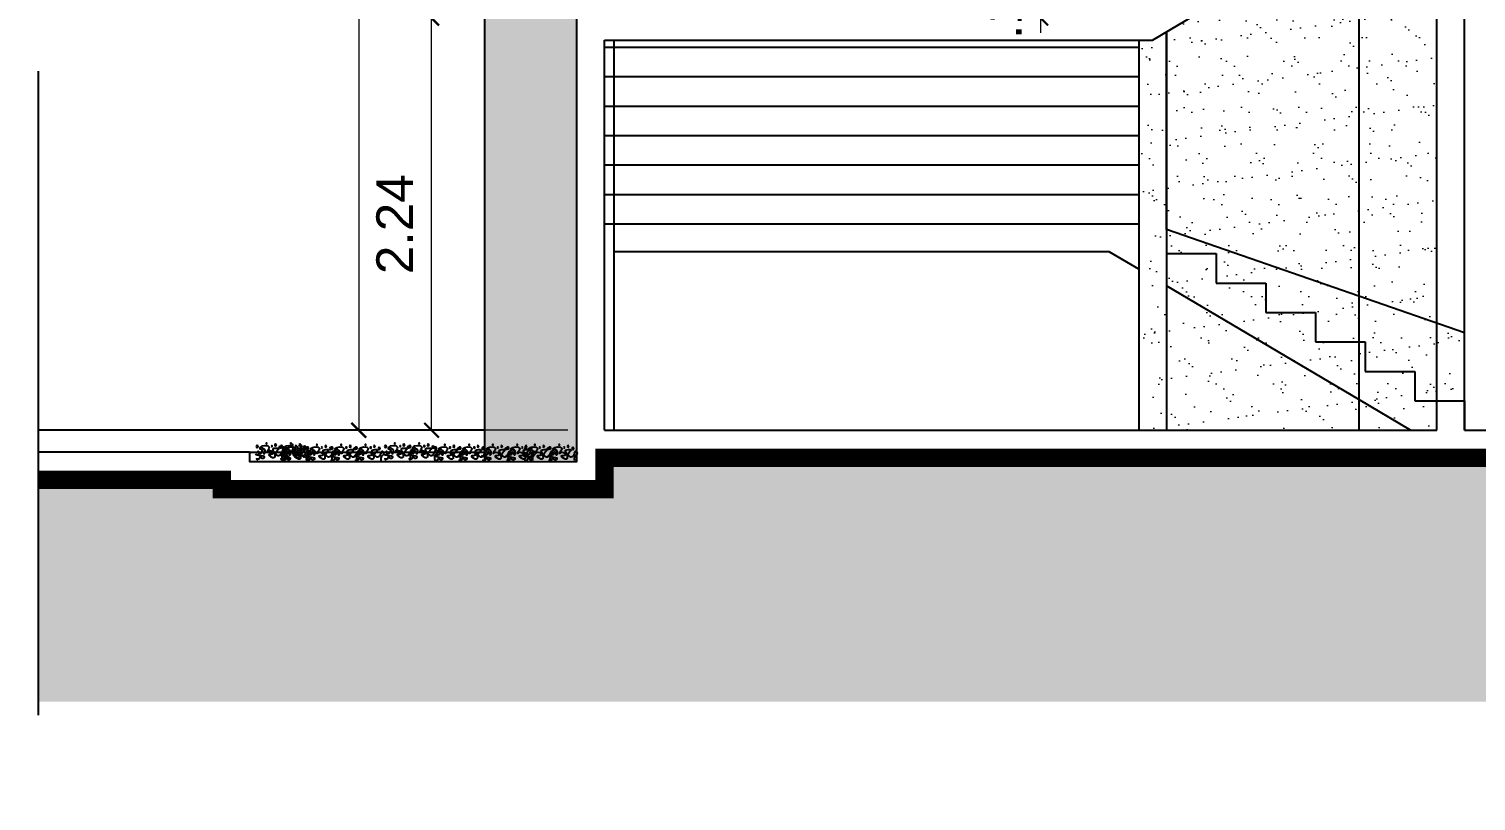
# Model space of a CAD drawing. Header units: metres. Extents: x 2440 to 5689, y 77 to 398.
# Drawn here: x 3365.37 to 3373.23, y 215.56 to 219.76 of the extents above; entities that cross this region are included whole.
import ezdxf

# ---------------------------------------------------------------- set-up
doc = ezdxf.new("R2010")
doc.units = ezdxf.units.M
doc.header["$LTSCALE"] = 7
doc.header["$MEASUREMENT"] = 0
doc.header["$PDMODE"] = 2
doc.linetypes.add('DASHDOT', pattern=[1, 0.5, -0.25, 0, -0.25])
doc.linetypes.add('DASHED', pattern=[0.75, 0.5, -0.25])
doc.layers.add('2prancha', color=4, linetype='Continuous', lineweight=18)
doc.layers.add('HACH', color=251, linetype='Continuous', lineweight=5)
for name, color, linetype in [('COTA 1 100', 2, 'Continuous'), ('PENA 0.15', 7, 'Continuous'), ('PENA 01', 1, 'Continuous'), ('PENA 02', 2, 'Continuous'), ('PENA 03', 3, 'Continuous'), ('PENA 06', 6, 'Continuous'), ('projeção', 7, 'DASHED'), ('VEG_PLANTAS', 94, 'Continuous')]:
    doc.layers.add(name, color=color, linetype=linetype)
doc.styles.add('Luana', font='arial.ttf')
doc.dimstyles.new('arial100', dxfattribs={"dimtxt": 0.2, "dimasz": 0.08, "dimexe": 0.1, "dimexo": 0.2, "dimgap": 0.1, "dimtad": 1, "dimzin": 4, "dimdsep": 46, "dimtxsty": 'Luana', "dimblk": 'ARCHTICK', "dimcen": 0, "dimclrd": 7, "dimclre": 7, "dimclrt": 256, "dimadec": 0, "dimazin": 0, "dimtfac": 1, "dimtix": 1, "dimtmove": 0, "dimatfit": 3, "dimldrblk": 'CLOSEDBLANK', "dimfxl": 0, "dimlwd": 5, "dimlwe": 5, "dimarcsym": 0})

# ---------------------------------------------------------------- blocks, each defined once
blk = doc.blocks.new('cacho6')
for centre, radius in [((-0.3253869985356631, 0.2837365421311855), 0.0155581419045886), ((-0.2553069579882532, 0.2603993304662548), 0.0103822299248157), ((-0.1592713517848807, 0.3096667754603004), 0.0082006619767601), ((0.0146309651204746, 0.2526202607059105), 0.0183358022910445), ((0.1277052912489012, 0.2837365421309226), 0.0155581419045886), ((0.197785331796311, 0.2603993304659902), 0.0103822299248157), ((0.2938209379996834, 0.3096667754600357), 0.0082006619767601), ((0.4677232549050388, 0.2526202607056458), 0.0183358022910445), ((-0.4162314897766209, 0.2422481668974825), 0.018353002582938), ((-0.0424712857318923, 0.2215039792806355), 0.0116054156875608), ((0.4106210040526719, 0.2215039792803708), 0.0116054156875608)]:
    blk.add_circle(centre, radius)
blk.add_arc((0.0368608000079434, 0.2422481668972178), 0.018353002582938, 202.9972204517854, 106.9767355820522)
for points, knots in [([(0, 0), (0.0168866115852637, 0.0129986778744744), (0.0487822139055965, 0.0389975826048446), (-0.0348721634708511, 0.0094002811660534), (-0.0423037393430548, 0.0945211168862947), (-0.0622960062190003, 0.0178862296488571), (-0.1764361591630603, 0.07331009418915), (-0.0405341420246117, 0.0710347041745649), (0.0784166213317121, 0.1167524509603481), (-0.0488515351239869, 0.0777765045061667), (0.0272239206148726, 0.2140740318109557), (-0.0667766707535122, 0.0680650442400808), (-0.0757106310377651, 0.2553915126321051), (-0.1038089232166186, 0.0707165699342998), (-0.1610390547265439, 0.2146285296095876), (0.0421737746973463, 0.2566836193728701), (-0.2970566023272596, 0.3037150450867507), (-0.125540831028971, 0.1125482674422749), (-0.2282824235411311, 0.2099274555710107), (-0.3212696669170469, 0.0939032807642519), (-0.1294788074087165, 0.1219606013547061), (-0.3501784961230925, -0.0046334894679667), (-0.3104480048872489, 0.1421474320336333), (-0.2526543876659986, 0.2297172060601529), (-0.4529463456651542, 0.2302710205234977), (-0.2719371325075599, 0.1279642726088586), (-0.4055539254846821, 0.0645002587488755), (-0.4478840796213321, 0.1295191552484312), (-0.4633377620424, 0.2183871557367745), (-0.5219578574532023, 0.1325064498414825), (-0.4277693066027127, 0.0909797677271431), (-0.4436301057888841, 0.0307177892529378), (-0.4530922897845642, 2.558e-13)], [0.0119653373187085, 0.0119653373187085, 0.0119653373187085, 0.0119653373187085, 0.0826093972063695, 0.1695586416530286, 0.2430435373258136, 0.2994075536037553, 0.4003944734615301, 0.5947086107148307, 0.690457771005494, 0.7856281890927757, 0.8915804121933081, 1.001822525838758, 1.123847518083621, 1.25155969898691, 1.356811214961988, 1.528140780572524, 1.78369963763388, 1.951889237564539, 2.052489614086571, 2.190103623799917, 2.31820733469182, 2.515510428153343, 2.701394114339793, 2.792269043503961, 2.948062415445121, 3.123128639304652, 3.249217463897882, 3.402203775967889, 3.477690971567545, 3.561629637085665, 3.701910996068317, 3.843182048075233, 3.843182048075233, 3.843182048075233, 3.843182048075233]), ([(0.4530922897845642, -2.647e-13), (0.4699789013698421, 0.0129986778742097), (0.5018745036901607, 0.0389975826045799), (0.4182201263137131, 0.0094002811657905), (0.4107885504415095, 0.0945211168860318), (0.3907962835655638, 0.0178862296485924), (0.2766561306215038, 0.0733100941888854), (0.4125581477599525, 0.0710347041743003), (0.5315089111162763, 0.1167524509600835), (0.4042407546605773, 0.07777650450590201), (0.4803162103994368, 0.2140740318106911), (0.3863156190310519, 0.0680650442398161), (0.3773816587467991, 0.2553915126318405), (0.3492833665679456, 0.0707165699340351), (0.2920532350580345, 0.2146285296093229), (0.4952660644819105, 0.2566836193726072), (0.1560356874573046, 0.3037150450864861), (0.3275514587555932, 0.112548267442012), (0.224809866243433, 0.209927455570746), (0.1318226228675172, 0.0939032807639873), (0.3236134823758476, 0.1219606013544414), (0.1029137936614717, -0.0046334894682314), (0.1426442848973153, 0.1421474320333687), (0.2004379021185656, 0.2297172060598882), (0.00014594411941, 0.230271020523233), (0.1811551572770185, 0.1279642726085939), (0.0475383642998821, 0.0645002587486108), (0.0052082101632323, 0.1295191552481665), (-0.0102454722578358, 0.2183871557365116), (-0.0502522251448454, 0.1597757161877062), (-0.0418230451557662, 0.1356404588979441), (-0.0368148217828122, 0.1280344641553253)], [0.0119653373187085, 0.0119653373187085, 0.0119653373187085, 0.0119653373187085, 0.0826093972063695, 0.1695586416530286, 0.2430435373258136, 0.2994075536037553, 0.4003944734615301, 0.5947086107148307, 0.690457771005494, 0.7856281890927757, 0.8915804121933081, 1.001822525838758, 1.123847518083621, 1.25155969898691, 1.356811214961988, 1.528140780572524, 1.78369963763388, 1.951889237564539, 2.052489614086571, 2.190103623799917, 2.31820733469182, 2.515510428153343, 2.701394114339793, 2.792269043503961, 2.948062415445121, 3.123128639304652, 3.249217463897882, 3.402203775967889, 3.477690971567545, 3.561629637085665, 3.606746477732273, 3.606746477732273, 3.606746477732273, 3.606746477732273]), ([(-0.0006372206962766, 0.0894061299759734), (0.0007318930238682, 0.0876653252858582), (0.0135092958937975, 0.0697082208195514), (0.0121825592891156, 0.0472412135392375), (0.0071939991802452, 0.0257806806731331)], [3.690803195293475, 3.690803195293475, 3.690803195293475, 3.690803195293475, 3.701910996068317, 3.803253898670838, 3.803253898670838, 3.803253898670838, 3.803253898670838])]:
    blk.add_open_spline(points, degree=3, knots=knots)
blk = doc.blocks.new('_ArchTick')
at = {"color": 0, "linetype": 'ByBlock', "const_width": 0.15}
blk.add_lwpolyline([(-0.5, -0.5), (0.5, 0.5)], dxfattribs=at)
blk = doc.blocks.new('*D16')
at = {"layer": 'COTA 1 100', "color": 7, "lineweight": 5}
for p, q in [((3370.866568308546, 219.9767909407446), (3370.866568308546, 220.0567909407446)), ((3371.240930921116, 219.9767909407446), (3370.766568308546, 219.9767909407446)), ((3370.866568308546, 219.8167909407446), (3370.866568308546, 219.9767909407446)), ((3371.240930921116, 219.8167909407446), (3370.766568308546, 219.8167909407446)), ((3370.866568308546, 219.8167909407446), (3370.866568308546, 219.7367909407446))]:
    blk.add_line(p, q, dxfattribs=at)
at = {"layer": 'Defpoints', "color": 0}
for p in [(3370.866568308546, 219.9767909407446), (3371.440930921116, 219.9767909407446), (3371.440930921116, 219.8167909407446)]:
    blk.add_point(p, dxfattribs=at)
at = {"layer": 'COTA 1 100', "color": 7, "lineweight": 5, "xscale": 0.08, "yscale": 0.08, "zscale": 0.08}
for p, rotation in [((3370.866568308546, 219.9767909407446), 270), ((3370.866568308546, 219.8167909407446), 90)]:
    blk.add_blockref('_ArchTick', p, dxfattribs=dict(at, rotation=rotation))
at = {"layer": 'COTA 1 100', "insert": (3370.664453711001, 219.8967909407451), "char_height": 0.2, "attachment_point": 5, "rotation": 90, "style": 'Luana'}
blk.add_mtext('.16', dxfattribs=at)
blk = doc.blocks.new('_ClosedBlank')
at = {"layer": '2prancha', "color": 0, "lineweight": -2}
for p, q in [((-1, 0.1666666666666667), (0, 0)), ((-1, 0.1666666666666667), (-1, -0.1666666666666667)), ((0, 0), (-1, -0.1666666666666667))]:
    blk.add_line(p, q, dxfattribs=at)
blk = doc.blocks.new('*D23')
at = {"layer": 'COTA 1 100', "color": 7, "lineweight": 5}
for p, q in [((3368.295931178979, 219.8167909407446), (3367.456148586233, 219.8167909407446)), ((3367.556148586233, 217.5767909407447), (3367.556148586233, 219.8167909407446)), ((3368.295931178979, 217.5767909407447), (3367.456148586233, 217.5767909407447))]:
    blk.add_line(p, q, dxfattribs=at)
at = {"layer": 'Defpoints', "color": 0}
for p in [(3367.556148586233, 219.8167909407446), (3368.495931178979, 219.8167909407446), (3368.495931178979, 217.5767909407447)]:
    blk.add_point(p, dxfattribs=at)
at = {"layer": 'COTA 1 100', "color": 7, "lineweight": 5, "xscale": 0.08, "yscale": 0.08, "zscale": 0.08}
for p, rotation in [((3367.556148586233, 219.8167909407446), 90), ((3367.556148586233, 217.5767909407447), 270)]:
    blk.add_blockref('_ArchTick', p, dxfattribs=dict(at, rotation=rotation))
at = {"layer": 'COTA 1 100', "insert": (3367.355739309289, 218.6967909407452), "char_height": 0.2, "attachment_point": 5, "rotation": 90, "style": 'Luana'}
blk.add_mtext('2.24', dxfattribs=at)
blk = doc.blocks.new('*D29')
at = {"layer": 'COTA 1 100', "color": 7, "lineweight": 5}
for p, q in [((3368.145930921116, 234.6667909407445), (3367.060432236375, 234.6667909407445)), ((3367.160432236375, 234.6667909407445), (3367.160432236375, 217.5767909407447)), ((3368.295931178979, 217.5767909407447), (3367.060432236375, 217.5767909407447))]:
    blk.add_line(p, q, dxfattribs=at)
at = {"layer": 'Defpoints', "color": 0}
for p in [(3368.345930921116, 234.6667909407445), (3367.160432236375, 217.5767909407447), (3368.495931178979, 217.5767909407447)]:
    blk.add_point(p, dxfattribs=at)
at = {"layer": 'COTA 1 100', "color": 7, "lineweight": 5, "xscale": 0.08, "yscale": 0.08, "zscale": 0.08}
for p, rotation in [((3367.160432236375, 234.6667909407445), 90), ((3367.160432236375, 217.5767909407447), 270)]:
    blk.add_blockref('_ArchTick', p, dxfattribs=dict(at, rotation=rotation))
at = {"layer": 'COTA 1 100', "insert": (3366.95831763883, 226.1217909407451), "char_height": 0.2, "attachment_point": 5, "rotation": 90, "style": 'Luana'}
blk.add_mtext('17.09', dxfattribs=at)

msp = doc.modelspace()

# ---------------------------------------------------------------- hatches: boundary and pattern name
at = {"layer": 'HACH'}
h = msp.add_hatch(dxfattribs=at)
h.set_pattern_fill('AR-SAND', color=256, scale=0.1, style=0)
h.set_pattern_definition([(37.50000000000001, (3371.400930921116, 217.5767909407446), (-0.006299335810960816, 0.1926823769013159), [0, -0.152, 0, -0.17, 0, -0.1625]), (7.499999999999999, (3371.400930921116, 217.5767909407446), (0.1769776705267727, 0.282214606522974), [0, -0.082, 0, -0.137, 0, -0.0525]), (327.5, (3371.277930921116, 217.5767909407446), (0.3114141861751495, 0.0005659053536964942), [0, -0.05, 0, -0.18, 0, -0.235]), (317.5, (3371.277930921116, 217.5767909407446), (0.3006126604572294, 0.08776755649342494), [0, -0.025, 0, -0.118, 0, -0.135])])
h.paths.add_polyline_path([(3373.020930921116, 220.6135996385831), (3372.595930921116, 220.3617477867311), (3372.595930921116, 218.3055563728433), (3373.020930921116, 218.1586427925964)])
h.paths.add_polyline_path([(3372.595930921116, 220.3617477867311), (3371.550930921116, 219.7424885274719), (3371.550930921116, 218.6667909407446), (3372.595930921116, 218.3055563728433)])
h.paths.add_polyline_path([(3371.550930921116, 219.7424885274719), (3371.473816243513, 219.6967909407446), (3371.400930921116, 219.6967909407446), (3371.400930921116, 217.5767909407446), (3371.550930921116, 217.5767909407446)])
h.paths.add_polyline_path([(3372.090930921116, 218.3767909407446), (3371.820930921116, 218.3767909407446), (3371.820930921116, 218.5367909407446), (3371.550930921116, 218.5367909407446), (3371.550930921116, 218.3624314426728), (3372.595930921116, 217.7431721834135), (3372.595930921116, 218.0567909407446), (3372.360930921116, 218.0567909407446), (3372.360930921116, 218.2167909407446), (3372.090930921116, 218.2167909407446)])
h.paths.add_polyline_path([(3371.550930921116, 218.6667909407446), (3371.550930921116, 218.5367909407446), (3371.820930921116, 218.5367909407446), (3371.820930921116, 218.3767909407446), (3372.090930921116, 218.3767909407446), (3372.090930921116, 218.2167909407446), (3372.360930921116, 218.2167909407446), (3372.360930921116, 218.0567909407446), (3372.595930921116, 218.0567909407446), (3372.595930921116, 218.3055563728433)])
h.paths.add_polyline_path([(3373.020930921116, 218.1586427925964), (3372.595930921116, 218.3055563728433), (3372.595930921116, 218.0567909407446), (3372.630930921116, 218.0567909407446), (3372.630930921116, 217.8967909407446), (3372.900930921116, 217.8967909407446), (3372.900930921116, 217.7367909407446), (3373.020930921116, 217.7367909407446)])
h.paths.add_polyline_path([(3373.170930921116, 218.1067909407446), (3373.020930921116, 218.1586427925964), (3373.020930921116, 217.7367909407446), (3373.170930921116, 217.7367909407446)])
h.paths.add_polyline_path([(3373.020930921116, 217.7367909407446), (3372.900930921116, 217.7367909407446), (3372.900930921116, 217.8967909407446), (3372.630930921116, 217.8967909407446), (3372.630930921116, 218.0567909407446), (3372.595930921116, 218.0567909407446), (3372.595930921116, 217.7431721834135), (3372.876699268119, 217.5767909407446), (3373.020930921116, 217.5767909407446)])
h.paths.add_polyline_path([(3372.595930921116, 217.7431721834135), (3371.550930921116, 218.3624314426728), (3371.550930921116, 217.5767909407446), (3372.595930921116, 217.5767909407446)])
h.paths.add_polyline_path([(3372.595930921116, 217.7431721834135), (3372.595930921116, 217.5767909407446), (3372.876699268119, 217.5767909407446)], flags=17)
at = {"layer": 'PENA 01'}
h = msp.add_hatch(dxfattribs=at)
h.set_pattern_fill('AR-SAND', color=256, scale=0.2, style=0)
h.set_pattern_definition([(37.50000000000001, (5689.976845273204, 255.5143374087885), (-0.01259867162192163, 0.3853647538026317), [0, -0.304, 0, -0.34, 0, -0.325]), (7.499999999999999, (5689.976845273204, 255.5143374087885), (0.3539553410535454, 0.5644292130459481), [0, -0.164, 0, -0.274, 0, -0.105]), (327.5, (5689.730845273204, 255.5143374087885), (0.6228283723502991, 0.001131810707392988), [0, -0.1, 0, -0.36, 0, -0.47]), (317.5, (5689.730845273204, 255.5143374087885), (0.6012253209144588, 0.1755351129868499), [0, -0.05, 0, -0.236, 0, -0.27])])
h.paths.add_polyline_path([(3368.345930921116, 234.6667909407445), (3367.845930921116, 234.6667909407445), (3367.845930921116, 217.4145455028121), (3368.345930921116, 217.4145455028121)])
h = msp.add_hatch(dxfattribs=at)
h.set_pattern_fill('EARTH', color=256, scale=0.75, angle=45, style=0, double=1)
h.set_pattern_definition([(45, (3362.797822043995, 216.1017909407446), (2.775557561562891e-17, 0.2651650429449554), [0.1875, -0.1875]), (45, (3362.748103598442, 216.1515093862968), (2.775557561562891e-17, 0.2651650429449554), [0.1875, -0.1875]), (45, (3362.69838515289, 216.201227831849), (2.775557561562891e-17, 0.2651650429449554), [0.1875, -0.1875]), (135, (3362.69838515289, 216.2343734622171), (-0.2651650429449553, 5.551115123125783e-17), [0.1875, -0.1875]), (135, (3362.748103598442, 216.2840919077693), (-0.2651650429449553, 5.551115123125783e-17), [0.1875, -0.1875]), (135, (3362.797822043995, 216.3338103533215), (-0.2651650429449553, 5.551115123125783e-17), [0.1875, -0.1875])])
h.paths.add_polyline_path([(3399.145289718056, 216.1017909407446), (3399.145289718057, 217.3017909407447), (3397.020930921116, 217.3017909407447), (3397.020930921116, 217.4267909407447), (3395.095930921115, 217.4267909407446), (3377.245930921115, 217.4517909407447), (3377.245930921115, 217.4267909407447), (3368.495931178979, 217.4267909407447), (3368.495930921117, 217.2567909407447), (3366.41593117898, 217.2567909407446), (3365.417483550606, 217.2856478043155), (3365.417483550606, 216.1017909407446)])

# ---------------------------------------------------------------- linework, layer by layer
at = {"layer": 'PENA 0.15'}
for p, q in [((3367.845930921116, 217.4067909407447), (3367.845930921116, 234.6667909407445)), ((3368.545930921116, 219.6967909407446), (3368.545930921116, 217.5767909407447))]:
    msp.add_line(p, q, dxfattribs=at)
at = {"layer": 'PENA 01'}
for p, q in [((3371.239824268119, 218.5467909407446), (3368.545930921116, 218.5467909407446)), ((3366.56593117898, 217.4567909407447), (3367.845930921116, 217.4567909407447))]:
    msp.add_line(p, q, dxfattribs=at)
for points in [[(3371.400930921116, 218.4513203315614), (3371.239824268119, 218.5467909407447)], [(3367.845930921116, 217.5767909407447), (3365.417483550606, 217.5767909407447)]]:
    msp.add_lwpolyline(points, dxfattribs=at)
at = {"layer": 'PENA 02'}
msp.add_line((3371.400930921116, 219.6967909407446), (3371.400930921116, 217.5767909407446), dxfattribs=at)
at = {"layer": 'PENA 02', "const_width": 0.1}
msp.add_lwpolyline([(3399.145289718056, 217.3017909407447), (3397.020930921116, 217.3017909407447), (3397.020930921116, 217.4267909407447), (3395.095930921115, 217.4267909407446), (3395.095930921115, 217.4517909407446), (3377.245930921115, 217.4517909407447), (3377.245930921115, 217.4267909407447), (3368.495931178979, 217.4267909407447), (3368.495930921117, 217.2567909407447), (3366.41593117898, 217.2567909407447), (3366.41593117898, 217.3067909407447), (3365.417483550606, 217.3067909407447)], dxfattribs=at)
at = {"layer": 'PENA 03', "linetype": 'DASHDOT'}
msp.add_line((3365.417483550606, 226.6278970391838), (3365.417483550606, 215.5617845125687), dxfattribs=at)
at = {"layer": 'PENA 06', "ltscale": 1.5}
for p, q in [((3368.345930921116, 217.5767909407447), (3368.345930921116, 222.7667909407446)), ((3373.170930921116, 217.5767909407447), (3373.170930921116, 220.7767909407446)), ((3368.495931178979, 217.5767909407447), (3368.495931178979, 219.6967909407446))]:
    msp.add_line(p, q, dxfattribs=at)
at = {"layer": 'PENA 06'}
msp.add_line((3373.020930921116, 217.5767909407446), (3373.020930921116, 220.6135996385831), dxfattribs=at)
for points in [[(3368.495931178979, 219.6967909407446), (3371.473816243513, 219.6967909407446), (3373.020930921116, 220.6135996385831)], [(3366.56593117898, 217.4567909407447), (3366.56593117898, 217.4067909407447), (3368.345930921117, 217.4067909407447), (3368.345930921116, 217.5767909407447)], [(3366.56593117898, 217.4567909407447), (3365.417483550606, 217.4567909407447)]]:
    msp.add_lwpolyline(points, dxfattribs=at)
at = {"layer": 'PENA 06', "ltscale": 1.5}
for points in [[(3373.170930921116, 217.7367909407446), (3373.170930921116, 217.5767909407446)], [(3368.495931178979, 217.5767909407447), (3373.020930921116, 217.5767909407446)], [(3373.170930921116, 217.5767909407446), (3373.295930921116, 217.5767909407446)]]:
    msp.add_lwpolyline(points, dxfattribs=at)
at = {"layer": 'projeção'}
for p, q in [((3372.595930921116, 220.3617477867312), (3372.595930921116, 217.5767909407447)), ((3371.400930921116, 219.6567909407446), (3368.495931178979, 219.6567909407446)), ((3371.400930921116, 219.4967909407446), (3368.495931178979, 219.4967909407446)), ((3371.400930921116, 219.3367909407446), (3368.495931178979, 219.3367909407446)), ((3371.400930921116, 219.1767909407446), (3368.495931178979, 219.1767909407446)), ((3371.400930921116, 219.0167909407446), (3368.495931178979, 219.0167909407446)), ((3371.400930921116, 218.8567909407446), (3368.495931178979, 218.8567909407446)), ((3371.400930921116, 218.6967909407446), (3368.495931178979, 218.6967909407446))]:
    msp.add_line(p, q, dxfattribs=at)
for points in [[(3372.595930921116, 218.3055563728433), (3371.550930921116, 218.6667909407446), (3371.550930921116, 219.7424885274719)], [(3371.550930921116, 219.7424885274719), (3371.550930921116, 217.5767909407446)], [(3371.550930921116, 218.6967909407446), (3371.550930921116, 218.5367909407446), (3371.820930921116, 218.5367909407446), (3371.820930921116, 218.3767909407446), (3372.090930921116, 218.3767909407446), (3372.090930921116, 218.2167909407446), (3372.360930921116, 218.2167909407446)], [(3372.595930921116, 217.7431721834135), (3371.550930921116, 218.3624314426728)], [(3373.170930921116, 217.7367909407446), (3373.170930921116, 218.1067909407446), (3372.595930921116, 218.3055563728433)], [(3372.360930921116, 218.2167909407446), (3372.360930921116, 218.0567909407446), (3372.630930921116, 218.0567909407446), (3372.630930921116, 217.8967909407446), (3372.900930921116, 217.8967909407446), (3372.900930921116, 217.7367909407446), (3373.170930921116, 217.7367909407446)], [(3372.876699268119, 217.5767909407446), (3372.595930921116, 217.7431721834135)]]:
    msp.add_lwpolyline(points, dxfattribs=at)

# ---------------------------------------------------------------- block references
at = {"layer": 'VEG_PLANTAS', "xscale": -0.2913324155519772, "yscale": 0.2913324155519772, "zscale": 0.2913324155519772}
for p in [(3366.744881551244, 217.4143020457267), (3366.885248782213, 217.4067909407446), (3367.150426673507, 217.4067909407446), (3367.442489996721, 217.4143020457267), (3367.713930449865, 217.4067909407446), (3367.974327904844, 217.4067909407446), (3368.202616913351, 217.4067909407446)]:
    msp.add_blockref('cacho6', p, dxfattribs=at)

# ---------------------------------------------------------------- dimensions: what is measured, and where the dimension line sits
at = {"layer": 'COTA 1 100'}
for base, p1, p2, picture, middle in [((3367.160432236375, 217.5767909407447), (3368.345930921116, 234.6667909407445), (3368.495931178979, 217.5767909407447), '*D29', (3366.95831763883, 226.1217909407451)), ((3370.866568308546, 219.9767909407446), (3371.440930921116, 219.8167909407446), (3371.440930921116, 219.9767909407446), '*D16', (3370.664453711001, 219.8967909407451)), ((3367.556148586233, 219.8167909407446), (3368.495931178979, 217.5767909407447), (3368.495931178979, 219.8167909407446), '*D23', (3367.355739309289, 218.6967909407452))]:
    dim = msp.add_linear_dim(base=base, p1=p1, p2=p2, angle=90, dimstyle='arial100', dxfattribs=at)
    dim.commit()
    dim.dimension.update_dxf_attribs({"geometry": picture, "text_midpoint": middle})

doc.saveas('drawing.dxf')
